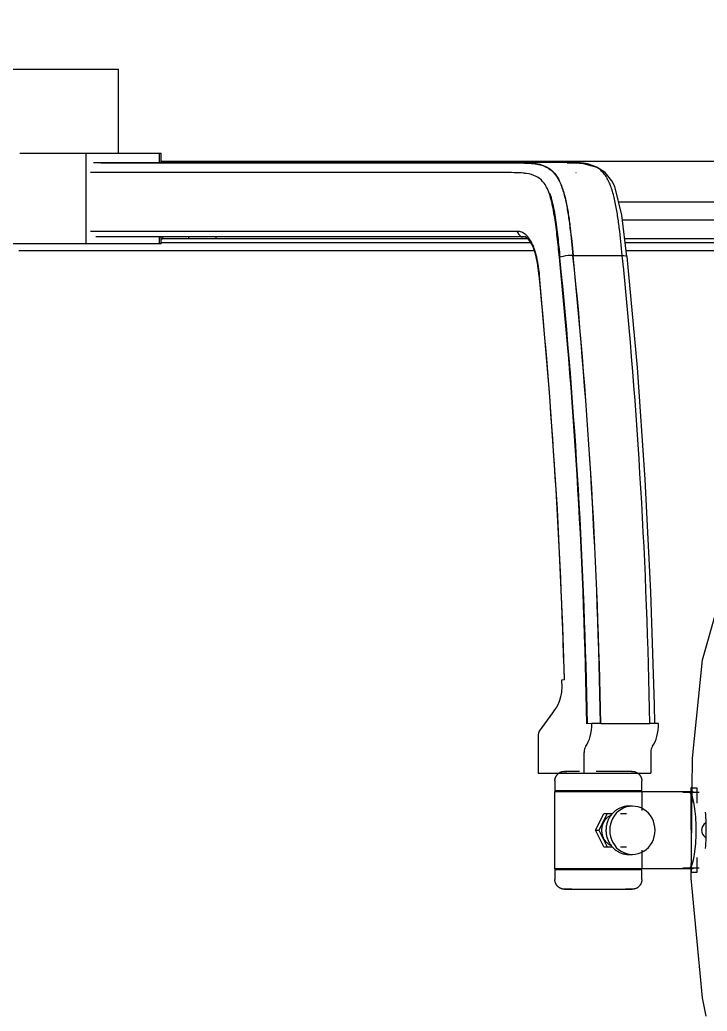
# Model space of a CAD drawing. Header units: metres. Extents: x -22 to 564, y 0 to 143.
# Drawn here: x 24.025 to 24.38, y 36.261 to 36.774 of the extents above; entities that cross this region are included whole.
import ezdxf
from ezdxf.xclip import XClip

# ---------------------------------------------------------------- set-up
doc = ezdxf.new("R2010")
doc.units = ezdxf.units.M
doc.header["$XCLIPFRAME"] = 2
doc.layers.add('XREF  PB CONJ$0$PARQUE', color=251, linetype='Continuous')
doc.layers.add('XREF PB NEURO-ONCOLOGIA$0$EQUIPO', color=8, linetype='Continuous')

# ---------------------------------------------------------------- blocks, each defined once
blk = doc.blocks.new('*U218')
for p, q in [((-2522.77, 393.81), (-2445.23, 393.81)), ((-2445.23, 393.81), (-2439.2, 393.81)), ((-2439.2, 350.43), (-2439.2, 393.81)), ((-2490.27, 350.43), (-2463.3, 350.43)), ((-2463.3, 350.43), (-2456.08, 350.43)), ((-2456.08, 350.43), (-2418.26, 350.43)), ((-2456.08, 350.43), (-2456.08, 303.5)), ((-2418.26, 350.43), (-2417.15, 350.43)), ((-2418.26, 350.43), (-2418.26, 345.53)), ((-2417.15, 345.53), (-2417.15, 350.43)), ((-2232.64, 345.33), (-2452.12, 345.33)), ((-2448.36, 345.53), (-2232.99, 345.53)), ((-2448.36, 345.33), (-2232.64, 345.33)), ((-1592.9, 346.05), (-2417.17, 346.05)), ((-2229.15, 345.24), (-2233.26, 345.24)), ((-2232.64, 345.33), (-2232.37, 345.33)), ((-2206.79, 345.53), (-2232.2, 345.53)), ((-2224.31, 345.24), (-2226.68, 345.24)), ((-2205.79, 345.23), (-2206.96, 345.24)), ((-2202.66, 345.19), (-2205.79, 345.23)), ((-2198.52, 344.91), (-2202.66, 345.19)), ((-2191.47, 343.07), (-2198.52, 344.91)), ((-2237.23, 340.33), (-2453.78, 340.33)), ((-2236.7, 340.33), (-2236.95, 340.33)), ((-2202.43, 340.24), (-2202.6, 340.24)), ((-2187.45, 340.48), (-2191.47, 343.07)), ((-2183.93, 336.18), (-2187.45, 340.48)), ((-2182.38, 333.12), (-2183.93, 336.18)), ((-2178.67, 318.38), (-2182.38, 333.12)), ((-1841.3, 325), (-2180.09, 325)), ((-2176.13, 296.98), (-2178.67, 318.38)), ((-2178.57, 316), (-1920.16, 316)), ((-2453.78, 310.04), (-2233.02, 310.04)), ((-2463.3, 303.5), (-2505.92, 303.5)), ((-2456.08, 303.5), (-2463.3, 303.5)), ((-2418.26, 303.5), (-2456.08, 303.5)), ((-2230.69, 307.2), (-2450.93, 307.2)), ((-2418.26, 307.27), (-2418.26, 303.5)), ((-2417.15, 303.5), (-2418.26, 303.5)), ((-2417.15, 303.5), (-2417.15, 307.27)), ((-2417.15, 306.05), (-2416.4, 306.05)), ((-2225.56, 304), (-2417.15, 304)), ((-2416.4, 307.28), (-2416.4, 306)), ((-2402.97, 306), (-2416.4, 306)), ((-2402.97, 307.3), (-2402.97, 306)), ((-2388.88, 306), (-2402.97, 306)), ((-2388.88, 307.2), (-2388.88, 306)), ((-2227.16, 306), (-2388.88, 306)), ((-2230.69, 307.2), (-2229.88, 307.2)), ((-2229.88, 307.2), (-2230.69, 307.2)), ((-2230.64, 307.2), (-2230.69, 307.2)), ((-2230.59, 307.2), (-2230.64, 307.2)), ((-2228.97, 307.2), (-2228.19, 307.2)), ((-2228.19, 307.2), (-2228.97, 307.2)), ((-2227.76, 306.46), (-2228.07, 306.64)), ((-2227.02, 305.83), (-2227.76, 306.46)), ((-2225.94, 304.41), (-2227.02, 305.83)), ((-2224.71, 301.97), (-2225.94, 304.41)), ((-1920.16, 306), (-2177.19, 306)), ((-1599.2, 304), (-2176.9, 304)), ((-2490.86, 300), (-2245.47, 300)), ((-2245.47, 300), (-2224.16, 300)), ((-2223.5, 298.39), (-2224.71, 301.97)), ((-2222.41, 293.47), (-2223.5, 298.39)), ((-2176.48, 300), (-2141.44, 300)), ((-2141.44, 300), (-2090.86, 300)), ((-2221.56, 286.95), (-2222.41, 293.47)), ((-2210.82, 296.51), (-2211.07, 296.51)), ((-2210.05, 296.76), (-2210.82, 296.51)), ((-2209.03, 297), (-2210.05, 296.76)), ((-2207.83, 297.21), (-2209.03, 297)), ((-2206.55, 297.37), (-2207.83, 297.21)), ((-2205.26, 297.47), (-2206.55, 297.37)), ((-2204.05, 297.5), (-2205.26, 297.47)), ((-2203.96, 297.54), (-2178.54, 297.54)), ((-2178.54, 297.48), (-2177.64, 297.45)), ((-2177.64, 297.45), (-2176.83, 297.35)), ((-2176.83, 297.35), (-2176.32, 297.19)), ((-2176.32, 297.19), (-2176.13, 296.98)), ((-2176.13, 296.98), (-2176.13, 296.98)), ((-2176.13, 296.98), (-2170.9, 239.45)), ((-2221.56, 286.95), (-2221.51, 287.09)), ((-2221.55, 286.92), (-2221.56, 286.95)), ((-2221.56, 286.95), (-2216.32, 226.78)), ((-2170.9, 239.45), (-2166.81, 181.55)), ((-2216.32, 226.78), (-2212.27, 166.24)), ((-2166.81, 181.55), (-2163.86, 123.36)), ((-2212.27, 166.24), (-2209.43, 105.41)), ((-2163.86, 123.36), (-2162.08, 64.99)), ((-2136.99, 88.27), (-2130.26, 111.76)), ((-2209.43, 105.41), (-2208.54, 77.82)), ((-2142.25, 37.3), (-2136.99, 88.27)), ((-2208.49, 77.85), (-2209.89, 77.7)), ((-2162.08, 64.99), (-2161.89, 55.17)), ((-2214.68, 60.78), (-2221.47, 51.27)), ((-2194.28, 55.27), (-2196.85, 55.09)), ((-2189.69, 55.27), (-2194.28, 55.27)), ((-2189.69, 55.27), (-2164.27, 55.27)), ((-2159.76, 55.27), (-2164.27, 55.27)), ((-2222.08, 48.85), (-2222.08, 29.5)), ((-2198.33, 29.5), (-2198.33, 40.19)), ((-2163.8, 40.19), (-2163.8, 29.5)), ((-2142.82, -24.86), (-2142.25, 37.3)), ((-2222.08, 29.5), (-2198.33, 29.5)), ((-2213.4, 25.7), (-2213.38, 25.9)), ((-2213.4, 25.5), (-2213.4, 25.7)), ((-2213.38, 25.9), (-2213.36, 26.1)), ((-2213.36, 26.1), (-2213.34, 26.3)), ((-2213.34, 26.3), (-2213.3, 26.49)), ((-2213.3, 26.49), (-2213.26, 26.69)), ((-2213.26, 26.69), (-2213.21, 26.88)), ((-2213.21, 26.88), (-2213.15, 27.07)), ((-2213.15, 27.07), (-2213.08, 27.26)), ((-2213.08, 27.26), (-2213.01, 27.45)), ((-2213.01, 27.45), (-2212.92, 27.63)), ((-2212.92, 27.63), (-2212.83, 27.81)), ((-2212.83, 27.81), (-2212.74, 27.98)), ((-2212.74, 27.98), (-2212.64, 28.16)), ((-2212.64, 28.16), (-2212.53, 28.32)), ((-2212.53, 28.32), (-2212.41, 28.49)), ((-2212.41, 28.49), (-2212.29, 28.64)), ((-2212.29, 28.64), (-2212.16, 28.8)), ((-2212.16, 28.8), (-2212.02, 28.94)), ((-2212.02, 28.94), (-2211.88, 29.09)), ((-2211.88, 29.09), (-2211.74, 29.22)), ((-2211.74, 29.22), (-2211.59, 29.35)), ((-2211.59, 29.35), (-2211.43, 29.48)), ((-2211.43, 29.48), (-2211.27, 29.6)), ((-2211.27, 29.6), (-2211.1, 29.71)), ((-2211.1, 29.71), (-2210.93, 29.81)), ((-2210.93, 29.81), (-2210.76, 29.91)), ((-2210.76, 29.91), (-2210.58, 30)), ((-2210.58, 30), (-2210.4, 30.08)), ((-2210.4, 30.08), (-2210.21, 30.16)), ((-2210.21, 30.16), (-2210.02, 30.23)), ((-2210.02, 30.23), (-2209.83, 30.29)), ((-2209.83, 30.29), (-2209.64, 30.34)), ((-2209.64, 30.34), (-2209.45, 30.39)), ((-2209.45, 30.39), (-2209.25, 30.43)), ((-2209.25, 30.43), (-2209.05, 30.46)), ((-2209.05, 30.46), (-2208.85, 30.48)), ((-2208.85, 30.48), (-2208.65, 30.49)), ((-2208.65, 30.49), (-2208.45, 30.5)), ((-2208.37, 30.5), (-2208.4, 30.5)), ((-2208.39, 30.5), (-2208.34, 30.5)), ((-2208.31, 30.5), (-2208.37, 30.5)), ((-2208.34, 30.5), (-2208.27, 30.5)), ((-2208.22, 30.5), (-2208.31, 30.5)), ((-2208.27, 30.5), (-2208.18, 30.5)), ((-2208.11, 30.5), (-2208.22, 30.5)), ((-2208.18, 30.5), (-2208.05, 30.5)), ((-2207.97, 30.5), (-2208.11, 30.5)), ((-2208.05, 30.5), (-2207.9, 30.5)), ((-2207.8, 30.5), (-2207.97, 30.5)), ((-2207.9, 30.5), (-2207.72, 30.5)), ((-2207.61, 30.5), (-2207.8, 30.5)), ((-2207.72, 30.5), (-2207.51, 30.5)), ((-2207.39, 30.5), (-2207.61, 30.5)), ((-2207.51, 30.5), (-2207.28, 30.5)), ((-2207.14, 30.5), (-2207.39, 30.5)), ((-2206.87, 30.5), (-2207.14, 30.5)), ((-2206.57, 30.5), (-2206.87, 30.5)), ((-2206.24, 30.5), (-2206.57, 30.5)), ((-2205.9, 30.5), (-2206.24, 30.5)), ((-2205.52, 30.5), (-2205.9, 30.5)), ((-2205.13, 30.5), (-2205.52, 30.5)), ((-2204.71, 30.5), (-2205.13, 30.5)), ((-2204.27, 30.5), (-2204.71, 30.5)), ((-2203.8, 30.5), (-2204.27, 30.5)), ((-2203.32, 30.5), (-2203.8, 30.5)), ((-2202.82, 30.5), (-2203.32, 30.5)), ((-2202.3, 30.5), (-2202.82, 30.5)), ((-2201.76, 30.5), (-2202.3, 30.5)), ((-2201.2, 30.5), (-2201.76, 30.5)), ((-2200.62, 30.5), (-2201.2, 30.5)), ((-2198.33, 29.5), (-2163.8, 29.5)), ((-2191.41, 30.5), (-2192.11, 30.5)), ((-2190.71, 30.5), (-2191.41, 30.5)), ((-2190.01, 30.5), (-2190.71, 30.5)), ((-2189.31, 30.5), (-2190.01, 30.5)), ((-2188.62, 30.5), (-2189.31, 30.5)), ((-2187.93, 30.5), (-2188.62, 30.5)), ((-2187.24, 30.5), (-2187.93, 30.5)), ((-2186.56, 30.5), (-2187.24, 30.5)), ((-2185.88, 30.5), (-2186.56, 30.5)), ((-2185.22, 30.5), (-2185.88, 30.5)), ((-2184.56, 30.5), (-2185.22, 30.5)), ((-2183.91, 30.5), (-2184.56, 30.5)), ((-2183.28, 30.5), (-2183.91, 30.5)), ((-2182.65, 30.5), (-2183.28, 30.5)), ((-2182.04, 30.5), (-2182.65, 30.5)), ((-2181.44, 30.5), (-2182.04, 30.5)), ((-2180.86, 30.5), (-2181.44, 30.5)), ((-2180.3, 30.5), (-2180.86, 30.5)), ((-2179.75, 30.5), (-2180.3, 30.5)), ((-2179.22, 30.5), (-2179.75, 30.5)), ((-2178.71, 30.5), (-2179.22, 30.5)), ((-2178.22, 30.5), (-2178.71, 30.5)), ((-2177.74, 30.5), (-2178.22, 30.5)), ((-2177.29, 30.5), (-2177.74, 30.5)), ((-2176.86, 30.5), (-2177.29, 30.5)), ((-2176.46, 30.5), (-2176.86, 30.5)), ((-2176.07, 30.5), (-2176.46, 30.5)), ((-2175.71, 30.5), (-2176.07, 30.5)), ((-2175.38, 30.5), (-2175.71, 30.5)), ((-2175.07, 30.5), (-2175.38, 30.5)), ((-2174.78, 30.5), (-2175.07, 30.5)), ((-2174.52, 30.5), (-2174.78, 30.5)), ((-2174.29, 30.5), (-2174.52, 30.5)), ((-2174.08, 30.5), (-2174.29, 30.5)), ((-2173.9, 30.5), (-2174.08, 30.5)), ((-2174, 30.5), (-2173.83, 30.5)), ((-2173.75, 30.5), (-2173.9, 30.5)), ((-2173.83, 30.5), (-2173.69, 30.5)), ((-2173.62, 30.5), (-2173.75, 30.5)), ((-2173.69, 30.5), (-2173.58, 30.5)), ((-2173.53, 30.5), (-2173.62, 30.5)), ((-2173.58, 30.5), (-2173.49, 30.5)), ((-2173.46, 30.5), (-2173.53, 30.5)), ((-2173.49, 30.5), (-2173.43, 30.5)), ((-2173.41, 30.5), (-2173.46, 30.5)), ((-2173.43, 30.5), (-2173.4, 30.5)), ((-2173.2, 30.5), (-2173, 30.48)), ((-2173, 30.48), (-2172.8, 30.46)), ((-2172.8, 30.46), (-2172.6, 30.44)), ((-2172.6, 30.44), (-2172.41, 30.4)), ((-2172.41, 30.4), (-2172.21, 30.36)), ((-2172.21, 30.36), (-2172.02, 30.31)), ((-2172.02, 30.31), (-2171.83, 30.25)), ((-2171.83, 30.25), (-2171.64, 30.18)), ((-2171.64, 30.18), (-2171.45, 30.11)), ((-2171.45, 30.11), (-2171.27, 30.02)), ((-2171.27, 30.02), (-2171.09, 29.93)), ((-2171.09, 29.93), (-2170.92, 29.84)), ((-2170.92, 29.84), (-2170.74, 29.74)), ((-2170.74, 29.74), (-2170.58, 29.63)), ((-2170.58, 29.63), (-2170.41, 29.51)), ((-2170.41, 29.51), (-2170.26, 29.39)), ((-2170.26, 29.39), (-2170.1, 29.26)), ((-2170.1, 29.26), (-2169.96, 29.12)), ((-2169.96, 29.12), (-2169.81, 28.98)), ((-2169.81, 28.98), (-2169.68, 28.84)), ((-2169.68, 28.84), (-2169.55, 28.69)), ((-2169.55, 28.69), (-2169.42, 28.53)), ((-2169.42, 28.53), (-2169.3, 28.37)), ((-2169.3, 28.37), (-2169.19, 28.2)), ((-2169.19, 28.2), (-2169.09, 28.03)), ((-2169.09, 28.03), (-2168.99, 27.86)), ((-2168.99, 27.86), (-2168.9, 27.68)), ((-2168.9, 27.68), (-2168.82, 27.5)), ((-2168.82, 27.5), (-2168.74, 27.31)), ((-2168.74, 27.31), (-2168.67, 27.12)), ((-2168.67, 27.12), (-2168.61, 26.93)), ((-2168.61, 26.93), (-2168.56, 26.74)), ((-2168.56, 26.74), (-2168.51, 26.55)), ((-2168.51, 26.55), (-2168.47, 26.35)), ((-2168.47, 26.35), (-2168.44, 26.15)), ((-2168.44, 26.15), (-2168.42, 25.95)), ((-2168.42, 25.95), (-2168.41, 25.75)), ((-2168.41, 25.75), (-2168.4, 25.55)), ((-2213.4, 25.5), (-2213.4, 20.5)), ((-2168.4, 25.55), (-2168.4, 25.5)), ((-2168.4, 20.5), (-2168.4, 25.5)), ((-2142.99, 21.92), (-2142.93, -21.92)), ((-2213.61, 20), (-2213.61, -20)), ((-2213.55, 20), (-2186.96, 20)), ((-2213.4, 20.5), (-2168.4, 20.5)), ((-2186.96, 20), (-2150.52, 20)), ((-2168.19, 10.24), (-2168.19, 20)), ((-2150.52, 20), (-2147.04, 20)), ((-2147.04, 20), (-2141.97, 20)), ((-2147.04, 19.5), (-2147.04, 20)), ((-2143.74, 19.5), (-2147.04, 19.5)), ((-2138.67, 19.5), (-2143.74, 19.5)), ((-2142.92, 18.93), (-2143.74, 19.5)), ((-2142.15, 17.27), (-2142.92, 18.93)), ((-2141.46, 14.6), (-2142.15, 17.27)), ((-2141.97, 20), (-2141.97, 19.5)), ((-2181.84, 10.28), (-2182.22, 9.98)), ((-2181.44, 10.55), (-2181.84, 10.28)), ((-2181.04, 10.81), (-2181.44, 10.55)), ((-2180.62, 11.05), (-2181.04, 10.81)), ((-2180.19, 11.28), (-2180.62, 11.05)), ((-2179.76, 11.48), (-2180.19, 11.28)), ((-2179.32, 11.67), (-2179.76, 11.48)), ((-2178.87, 11.84), (-2179.32, 11.67)), ((-2178.42, 11.99), (-2178.87, 11.84)), ((-2177.96, 12.12), (-2178.42, 11.99)), ((-2177.49, 12.23), (-2177.96, 12.12)), ((-2177.02, 12.32), (-2177.49, 12.23)), ((-2176.55, 12.39), (-2177.02, 12.32)), ((-2176.08, 12.44), (-2176.55, 12.39)), ((-2175.6, 12.47), (-2176.08, 12.44)), ((-2175.13, 12.48), (-2175.6, 12.47)), ((-2173.29, 12.48), (-2175.13, 12.48)), ((-2140.91, 11.08), (-2141.46, 14.6)), ((-2140.53, 6.91), (-2140.91, 11.08)), ((-2192.43, 0), (-2188.09, 8.5)), ((-2186.38, 8.5), (-2190.71, 0)), ((-2186.38, 8.5), (-2188.09, 8.5)), ((-2187.41, 5.37), (-2187.6, 5.1)), ((-2187.2, 5.63), (-2187.41, 5.37)), ((-2186.98, 5.88), (-2187.2, 5.63)), ((-2186.75, 6.12), (-2186.98, 5.88)), ((-2186.52, 6.35), (-2186.75, 6.12)), ((-2186.27, 6.56), (-2186.52, 6.35)), ((-2183.69, 8.5), (-2186.38, 8.5)), ((-2186.02, 6.77), (-2186.27, 6.56)), ((-2185.76, 6.97), (-2186.02, 6.77)), ((-2185.79, 5.4), (-2185.98, 4.95)), ((-2185.58, 5.84), (-2185.79, 5.4)), ((-2185.49, 7.16), (-2185.76, 6.97)), ((-2185.35, 6.28), (-2185.58, 5.84)), ((-2185.21, 7.34), (-2185.49, 7.16)), ((-2185.1, 6.7), (-2185.35, 6.28)), ((-2184.93, 7.5), (-2185.21, 7.34)), ((-2184.84, 7.12), (-2185.1, 6.7)), ((-2184.64, 7.65), (-2184.93, 7.5)), ((-2184.56, 7.52), (-2184.84, 7.12)), ((-2184.35, 7.79), (-2184.64, 7.65)), ((-2184.27, 7.91), (-2184.56, 7.52)), ((-2183.96, 8.29), (-2184.27, 7.91)), ((-2183.64, 8.66), (-2183.96, 8.29)), ((-2183.31, 9.01), (-2183.64, 8.66)), ((-2182.96, 9.35), (-2183.31, 9.01)), ((-2182.6, 9.67), (-2182.96, 9.35)), ((-2182.22, 9.98), (-2182.6, 9.67)), ((-2176.29, 8.47), (-2179.49, 8.47)), ((-2140.33, 2.35), (-2140.53, 6.91)), ((-2135.65, 9.39), (-2135.54, 8.12)), ((-2135.54, 8.12), (-2135.3, 3.9)), ((-2188.09, -8.5), (-2192.43, 0)), ((-2192.43, 0), (-2190.71, 0)), ((-2190.71, 0), (-2186.38, -8.5)), ((-2189.22, 0.41), (-2189.23, 0.07)), ((-2189.23, 0.07), (-2189.23, -0.02)), ((-2189.2, 0.75), (-2189.22, 0.41)), ((-2189.16, 1.08), (-2189.2, 0.75)), ((-2189.12, 1.42), (-2189.16, 1.08)), ((-2189.05, 1.75), (-2189.12, 1.42)), ((-2188.98, 2.08), (-2189.05, 1.75)), ((-2188.9, 2.4), (-2188.98, 2.08)), ((-2188.8, 2.72), (-2188.9, 2.4)), ((-2188.69, 3.04), (-2188.8, 2.72)), ((-2188.57, 3.35), (-2188.69, 3.04)), ((-2188.44, 3.66), (-2188.57, 3.35)), ((-2188.29, 3.96), (-2188.44, 3.66)), ((-2188.14, 4.26), (-2188.29, 3.96)), ((-2187.97, 4.55), (-2188.14, 4.26)), ((-2187.79, 4.83), (-2187.97, 4.55)), ((-2187.6, 5.1), (-2187.79, 4.83)), ((-2186.95, 0.12), (-2186.96, -0.02)), ((-2186.94, 0.61), (-2186.95, 0.12)), ((-2186.91, 1.11), (-2186.94, 0.61)), ((-2186.86, 1.6), (-2186.91, 1.11)), ((-2186.79, 2.09), (-2186.86, 1.6)), ((-2186.7, 2.58), (-2186.79, 2.09)), ((-2186.59, 3.06), (-2186.7, 2.58)), ((-2186.47, 3.54), (-2186.59, 3.06)), ((-2186.32, 4.02), (-2186.47, 3.54)), ((-2186.16, 4.49), (-2186.32, 4.02)), ((-2185.98, 4.95), (-2186.16, 4.49)), ((-2140.33, -2.35), (-2140.33, 2.35)), ((-2137.39, 0.98), (-2137.53, 0)), ((-2137.53, 0), (-2137.39, -0.98)), ((-2136.97, 1.96), (-2137.39, 0.98)), ((-2136.27, 2.93), (-2136.97, 1.96)), ((-2135.3, 3.9), (-2136.27, 2.93)), ((-2135.3, 3.9), (-2135.3, -3.9)), ((-2189.23, -0.02), (-2189.22, -0.35)), ((-2189.22, -0.35), (-2189.21, -0.69)), ((-2189.21, -0.69), (-2189.17, -1.03)), ((-2189.17, -1.03), (-2189.13, -1.36)), ((-2189.13, -1.36), (-2189.07, -1.69)), ((-2189.07, -1.69), (-2189, -2.02)), ((-2189, -2.02), (-2188.92, -2.35)), ((-2188.92, -2.35), (-2188.83, -2.67)), ((-2188.83, -2.67), (-2188.72, -2.99)), ((-2188.72, -2.99), (-2188.6, -3.31)), ((-2188.6, -3.31), (-2188.47, -3.61)), ((-2188.47, -3.61), (-2188.33, -3.92)), ((-2188.33, -3.92), (-2188.18, -4.21)), ((-2188.18, -4.21), (-2188.02, -4.51)), ((-2188.02, -4.51), (-2187.84, -4.79)), ((-2187.84, -4.79), (-2187.66, -5.07)), ((-2187.66, -5.07), (-2187.46, -5.33)), ((-2186.96, -0.02), (-2186.95, -0.51)), ((-2186.95, -0.51), (-2186.92, -1.01)), ((-2186.92, -1.01), (-2186.87, -1.5)), ((-2186.87, -1.5), (-2186.81, -2)), ((-2186.81, -2), (-2186.72, -2.48)), ((-2186.72, -2.48), (-2186.62, -2.97)), ((-2186.62, -2.97), (-2186.5, -3.45)), ((-2186.5, -3.45), (-2186.36, -3.93)), ((-2186.36, -3.93), (-2186.21, -4.39)), ((-2186.21, -4.39), (-2186.03, -4.86)), ((-2186.03, -4.86), (-2185.84, -5.31)), ((-2140.53, -6.91), (-2140.33, -2.35)), ((-2137.39, -0.98), (-2136.97, -1.96)), ((-2136.97, -1.96), (-2136.27, -2.93)), ((-2136.27, -2.93), (-2135.3, -3.9)), ((-2135.3, -3.9), (-2135.54, -8.12)), ((-2188.09, -8.5), (-2186.38, -8.5)), ((-2187.46, -5.33), (-2187.26, -5.59)), ((-2187.26, -5.59), (-2187.04, -5.84)), ((-2187.04, -5.84), (-2186.81, -6.09)), ((-2186.81, -6.09), (-2186.58, -6.32)), ((-2186.58, -6.32), (-2186.34, -6.54)), ((-2186.38, -8.5), (-2183.72, -8.5)), ((-2186.34, -6.54), (-2186.09, -6.75)), ((-2186.09, -6.75), (-2185.83, -6.96)), ((-2185.84, -5.31), (-2185.63, -5.76)), ((-2185.83, -6.96), (-2185.56, -7.15)), ((-2185.63, -5.76), (-2185.41, -6.2)), ((-2185.56, -7.15), (-2185.29, -7.32)), ((-2185.41, -6.2), (-2185.17, -6.62)), ((-2185.29, -7.32), (-2185.01, -7.49)), ((-2185.17, -6.62), (-2184.91, -7.04)), ((-2185.01, -7.49), (-2184.72, -7.65)), ((-2184.91, -7.04), (-2184.64, -7.45)), ((-2184.72, -7.65), (-2184.43, -7.79)), ((-2184.64, -7.45), (-2184.35, -7.84)), ((-2184.35, -7.84), (-2184.05, -8.23)), ((-2184.05, -8.23), (-2183.73, -8.6)), ((-2183.73, -8.6), (-2183.4, -8.95)), ((-2183.4, -8.95), (-2183.05, -9.3)), ((-2183.05, -9.3), (-2182.7, -9.62)), ((-2182.7, -9.62), (-2182.33, -9.94)), ((-2182.33, -9.94), (-2181.94, -10.23)), ((-2181.94, -10.23), (-2181.55, -10.51)), ((-2179.49, -8.5), (-2176.29, -8.5)), ((-2140.91, -11.08), (-2140.53, -6.91)), ((-2135.54, -8.12), (-2135.65, -9.39)), ((-2181.55, -10.51), (-2181.15, -10.78)), ((-2181.15, -10.78), (-2180.73, -11.02)), ((-2180.73, -11.02), (-2180.31, -11.25)), ((-2180.31, -11.25), (-2179.88, -11.46)), ((-2179.88, -11.46), (-2179.44, -11.66)), ((-2179.44, -11.66), (-2178.99, -11.83)), ((-2178.99, -11.83), (-2178.54, -11.99)), ((-2178.54, -11.99), (-2178.08, -12.12)), ((-2178.08, -12.12), (-2177.62, -12.24)), ((-2177.62, -12.24), (-2177.15, -12.33)), ((-2177.15, -12.33), (-2176.68, -12.41)), ((-2176.68, -12.41), (-2176.21, -12.47)), ((-2176.21, -12.47), (-2175.73, -12.5)), ((-2175.73, -12.5), (-2175.25, -12.52)), ((-2175.25, -12.52), (-2175.13, -12.52)), ((-2175.13, -12.52), (-2173.29, -12.52)), ((-2168.19, -20), (-2168.19, -10.27)), ((-2142.15, -17.27), (-2141.46, -14.6)), ((-2141.46, -14.6), (-2140.91, -11.08)), ((-2186.96, -20), (-2213.55, -20)), ((-2213.4, -20.5), (-2213.4, -25.5)), ((-2168.4, -20.5), (-2213.4, -20.5)), ((-2150.52, -20), (-2186.96, -20)), ((-2168.4, -25.5), (-2168.4, -20.5)), ((-2147.04, -20), (-2150.52, -20)), ((-2147.04, -20), (-2147.04, -19.5)), ((-2147.04, -19.5), (-2143.74, -19.5)), ((-2141.97, -20), (-2147.04, -20)), ((-2143.74, -19.5), (-2142.92, -18.93)), ((-2143.74, -19.5), (-2138.67, -19.5)), ((-2142.92, -18.93), (-2142.15, -17.27)), ((-2141.97, -19.5), (-2141.97, -20)), ((-2213.4, -25.55), (-2213.4, -25.5)), ((-2213.39, -25.75), (-2213.4, -25.55)), ((-2168.4, -25.5), (-2168.4, -25.7)), ((-2136.99, -86.75), (-2142.82, -24.86)), ((-2213.38, -25.95), (-2213.39, -25.75)), ((-2213.36, -26.15), (-2213.38, -25.95)), ((-2213.33, -26.35), (-2213.36, -26.15)), ((-2213.29, -26.55), (-2213.33, -26.35)), ((-2213.24, -26.74), (-2213.29, -26.55)), ((-2213.19, -26.93), (-2213.24, -26.74)), ((-2213.13, -27.12), (-2213.19, -26.93)), ((-2213.06, -27.31), (-2213.13, -27.12)), ((-2212.98, -27.5), (-2213.06, -27.31)), ((-2212.9, -27.68), (-2212.98, -27.5)), ((-2212.81, -27.86), (-2212.9, -27.68)), ((-2212.71, -28.03), (-2212.81, -27.86)), ((-2212.61, -28.2), (-2212.71, -28.03)), ((-2212.5, -28.37), (-2212.61, -28.2)), ((-2212.38, -28.53), (-2212.5, -28.37)), ((-2212.25, -28.69), (-2212.38, -28.53)), ((-2212.12, -28.84), (-2212.25, -28.69)), ((-2211.99, -28.98), (-2212.12, -28.84)), ((-2211.84, -29.12), (-2211.99, -28.98)), ((-2211.7, -29.26), (-2211.84, -29.12)), ((-2211.54, -29.39), (-2211.7, -29.26)), ((-2211.39, -29.51), (-2211.54, -29.39)), ((-2211.22, -29.63), (-2211.39, -29.51)), ((-2211.06, -29.74), (-2211.22, -29.63)), ((-2210.88, -29.84), (-2211.06, -29.74)), ((-2210.71, -29.93), (-2210.88, -29.84)), ((-2210.53, -30.02), (-2210.71, -29.93)), ((-2210.35, -30.11), (-2210.53, -30.02)), ((-2210.16, -30.18), (-2210.35, -30.11)), ((-2209.97, -30.25), (-2210.16, -30.18)), ((-2209.78, -30.31), (-2209.97, -30.25)), ((-2209.59, -30.36), (-2209.78, -30.31)), ((-2209.39, -30.4), (-2209.59, -30.36)), ((-2209.2, -30.44), (-2209.39, -30.4)), ((-2209, -30.46), (-2209.2, -30.44)), ((-2208.8, -30.48), (-2209, -30.46)), ((-2208.6, -30.5), (-2208.8, -30.48)), ((-2208.4, -30.5), (-2208.6, -30.5)), ((-2208.37, -30.5), (-2208.4, -30.5)), ((-2208.4, -30.5), (-2208.4, -30.5)), ((-2208.4, -30.5), (-2208.39, -30.5)), ((-2208.39, -30.5), (-2208.34, -30.5)), ((-2208.31, -30.5), (-2208.37, -30.5)), ((-2208.34, -30.5), (-2208.27, -30.5)), ((-2208.22, -30.5), (-2208.31, -30.5)), ((-2208.27, -30.5), (-2208.18, -30.5)), ((-2208.11, -30.5), (-2208.22, -30.5)), ((-2208.18, -30.5), (-2208.05, -30.5)), ((-2207.97, -30.5), (-2208.11, -30.5)), ((-2208.05, -30.5), (-2207.9, -30.5)), ((-2207.8, -30.5), (-2207.97, -30.5)), ((-2207.9, -30.5), (-2207.72, -30.5)), ((-2207.61, -30.5), (-2207.8, -30.5)), ((-2207.72, -30.5), (-2207.51, -30.5)), ((-2207.39, -30.5), (-2207.61, -30.5)), ((-2207.51, -30.5), (-2207.28, -30.5)), ((-2207.14, -30.5), (-2207.39, -30.5)), ((-2207.28, -30.5), (-2207.02, -30.5)), ((-2206.87, -30.5), (-2207.14, -30.5)), ((-2207.02, -30.5), (-2206.73, -30.5)), ((-2206.57, -30.5), (-2206.87, -30.5)), ((-2206.73, -30.5), (-2206.42, -30.5)), ((-2206.24, -30.5), (-2206.57, -30.5)), ((-2206.42, -30.5), (-2206.09, -30.5)), ((-2205.9, -30.5), (-2206.24, -30.5)), ((-2206.09, -30.5), (-2205.73, -30.5)), ((-2205.52, -30.5), (-2205.9, -30.5)), ((-2205.73, -30.5), (-2205.34, -30.5)), ((-2205.13, -30.5), (-2205.52, -30.5)), ((-2205.34, -30.5), (-2204.94, -30.5)), ((-2204.71, -30.5), (-2205.13, -30.5)), ((-2204.94, -30.5), (-2204.51, -30.5)), ((-2204.51, -30.5), (-2204.06, -30.5)), ((-2204.06, -30.5), (-2203.58, -30.5)), ((-2203.58, -30.5), (-2203.09, -30.5)), ((-2203.09, -30.5), (-2202.58, -30.5)), ((-2202.58, -30.5), (-2202.05, -30.5)), ((-2202.05, -30.5), (-2201.5, -30.5)), ((-2201.5, -30.5), (-2200.94, -30.5)), ((-2200.94, -30.5), (-2200.36, -30.5)), ((-2200.36, -30.5), (-2199.76, -30.5)), ((-2199.76, -30.5), (-2199.15, -30.5)), ((-2199.15, -30.5), (-2198.52, -30.5)), ((-2198.52, -30.5), (-2197.89, -30.5)), ((-2197.89, -30.5), (-2197.24, -30.5)), ((-2197.24, -30.5), (-2196.58, -30.5)), ((-2196.58, -30.5), (-2195.92, -30.5)), ((-2195.92, -30.5), (-2195.24, -30.5)), ((-2195.24, -30.5), (-2194.56, -30.5)), ((-2194.56, -30.5), (-2193.87, -30.5)), ((-2193.87, -30.5), (-2193.18, -30.5)), ((-2193.18, -30.5), (-2192.49, -30.5)), ((-2192.49, -30.5), (-2191.79, -30.5)), ((-2191.79, -30.5), (-2191.09, -30.5)), ((-2191.09, -30.5), (-2190.39, -30.5)), ((-2190.39, -30.5), (-2189.69, -30.5)), ((-2189.69, -30.5), (-2188.99, -30.5)), ((-2188.99, -30.5), (-2188.3, -30.5)), ((-2188.3, -30.5), (-2187.61, -30.5)), ((-2187.61, -30.5), (-2186.92, -30.5)), ((-2186.92, -30.5), (-2186.25, -30.5)), ((-2186.25, -30.5), (-2185.57, -30.5)), ((-2185.57, -30.5), (-2184.91, -30.5)), ((-2184.91, -30.5), (-2184.26, -30.5)), ((-2184.26, -30.5), (-2183.62, -30.5)), ((-2183.62, -30.5), (-2182.99, -30.5)), ((-2182.99, -30.5), (-2182.37, -30.5)), ((-2182.37, -30.5), (-2181.76, -30.5)), ((-2181.76, -30.5), (-2181.18, -30.5)), ((-2181.18, -30.5), (-2180.6, -30.5)), ((-2180.6, -30.5), (-2180.04, -30.5)), ((-2180.04, -30.5), (-2179.5, -30.5)), ((-2179.5, -30.5), (-2178.98, -30.5)), ((-2178.98, -30.5), (-2178.48, -30.5)), ((-2178.48, -30.5), (-2178, -30.5)), ((-2178, -30.5), (-2177.53, -30.5)), ((-2177.53, -30.5), (-2177.09, -30.5)), ((-2177.09, -30.5), (-2176.67, -30.5)), ((-2176.46, -30.5), (-2176.86, -30.5)), ((-2176.67, -30.5), (-2176.28, -30.5)), ((-2176.07, -30.5), (-2176.46, -30.5)), ((-2176.28, -30.5), (-2175.9, -30.5)), ((-2175.71, -30.5), (-2176.07, -30.5)), ((-2175.9, -30.5), (-2175.56, -30.5)), ((-2175.38, -30.5), (-2175.71, -30.5)), ((-2175.56, -30.5), (-2175.23, -30.5)), ((-2175.07, -30.5), (-2175.38, -30.5)), ((-2175.23, -30.5), (-2174.93, -30.5)), ((-2174.78, -30.5), (-2175.07, -30.5)), ((-2174.93, -30.5), (-2174.66, -30.5)), ((-2174.52, -30.5), (-2174.78, -30.5)), ((-2174.66, -30.5), (-2174.41, -30.5)), ((-2174.29, -30.5), (-2174.52, -30.5)), ((-2174.41, -30.5), (-2174.19, -30.5)), ((-2174.08, -30.5), (-2174.29, -30.5)), ((-2174.19, -30.5), (-2174, -30.5)), ((-2173.9, -30.5), (-2174.08, -30.5)), ((-2174, -30.5), (-2173.83, -30.5)), ((-2173.75, -30.5), (-2173.9, -30.5)), ((-2173.83, -30.5), (-2173.69, -30.5)), ((-2173.62, -30.5), (-2173.75, -30.5)), ((-2173.69, -30.5), (-2173.58, -30.5)), ((-2173.53, -30.5), (-2173.62, -30.5)), ((-2173.58, -30.5), (-2173.49, -30.5)), ((-2173.46, -30.5), (-2173.53, -30.5)), ((-2173.49, -30.5), (-2173.43, -30.5)), ((-2173.41, -30.5), (-2173.46, -30.5)), ((-2173.43, -30.5), (-2173.4, -30.5)), ((-2173.4, -30.5), (-2173.41, -30.5)), ((-2173.35, -30.5), (-2173.4, -30.5)), ((-2173.4, -30.5), (-2173.4, -30.5)), ((-2173.15, -30.49), (-2173.35, -30.5)), ((-2172.95, -30.48), (-2173.15, -30.49)), ((-2172.75, -30.46), (-2172.95, -30.48)), ((-2172.55, -30.43), (-2172.75, -30.46)), ((-2172.35, -30.39), (-2172.55, -30.43)), ((-2172.16, -30.34), (-2172.35, -30.39)), ((-2171.97, -30.29), (-2172.16, -30.34)), ((-2171.78, -30.23), (-2171.97, -30.29)), ((-2171.59, -30.16), (-2171.78, -30.23)), ((-2171.4, -30.08), (-2171.59, -30.16)), ((-2171.22, -30), (-2171.4, -30.08)), ((-2171.04, -29.91), (-2171.22, -30)), ((-2170.87, -29.81), (-2171.04, -29.91)), ((-2170.7, -29.71), (-2170.87, -29.81)), ((-2170.53, -29.6), (-2170.7, -29.71)), ((-2170.37, -29.48), (-2170.53, -29.6)), ((-2170.21, -29.35), (-2170.37, -29.48)), ((-2170.06, -29.22), (-2170.21, -29.35)), ((-2169.92, -29.09), (-2170.06, -29.22)), ((-2169.78, -28.94), (-2169.92, -29.09)), ((-2169.64, -28.8), (-2169.78, -28.94)), ((-2169.51, -28.64), (-2169.64, -28.8)), ((-2169.39, -28.49), (-2169.51, -28.64)), ((-2169.27, -28.32), (-2169.39, -28.49)), ((-2169.16, -28.16), (-2169.27, -28.32)), ((-2169.06, -27.98), (-2169.16, -28.16)), ((-2168.97, -27.81), (-2169.06, -27.98)), ((-2168.88, -27.63), (-2168.97, -27.81)), ((-2168.79, -27.45), (-2168.88, -27.63)), ((-2168.72, -27.26), (-2168.79, -27.45)), ((-2168.65, -27.07), (-2168.72, -27.26)), ((-2168.59, -26.88), (-2168.65, -27.07)), ((-2168.54, -26.69), (-2168.59, -26.88)), ((-2168.5, -26.49), (-2168.54, -26.69)), ((-2168.46, -26.3), (-2168.5, -26.49)), ((-2168.44, -26.1), (-2168.46, -26.3)), ((-2168.42, -25.9), (-2168.44, -26.1)), ((-2168.4, -25.7), (-2168.42, -25.9)), ((-2135.07, -96.28), (-2136.99, -86.75))]:
    blk.add_line(p, q)
for centre, major_axis, ratio, start_param, end_param in [((-2228.97, 311.83), (0, 5), 0.868874, 1.936633, 2.759247), ((-2919.11, 3.9), (0, 1459.91), 0.495033, 4.747462, 4.914187), ((-2918.86, 3.9), (0, 1459.91), 0.495033, 4.747474, 4.914179), ((-2914.52, 3.9), (0, 1464.91), 0.495033, 4.747462, 4.914179), ((-2914.52, 3.9), (0, 1465.1), 0.495033, 4.747462, 4.914179), ((-2889.1, 3.9), (0, 1465.1), 0.495033, 4.747462, 4.914179), ((-2963.8, -7.66), (0, 1528.19), 0.495033, 4.768378, 4.906485), ((-2201.18, 55.21), (0, 13.94), 0.495033, 3.715589, 4.716796), ((-2166.66, 55.21), (0, 13.94), 0.495033, 3.715589, 4.716796), ((-2220.66, 48.91), (0, 2.87), 0.495033, 0.605916, 1.593199), ((-2196.37, 40.19), (0, 3.95), 0.495033, 0.573997, 1.570796), ((-2161.85, 40.19), (0, 3.95), 0.495033, 0.573997, 1.570796), ((-2173.29, -0.02), (0, 12.5), 0.939693, 4.712389, 7.853982), ((-2173.29, -0.02), (0, 12.5), 0.939693, 1.570796, 4.712389)]:
    blk.add_ellipse(centre, major_axis=major_axis, ratio=ratio, start_param=start_param, end_param=end_param)
for points, knots in [([(-2232.99, 345.53), (-2230.57, 345.53), (-2226.96, 345.54), (-2222.14, 344.97), (-2218.53, 343.93), (-2215.65, 342.19), (-2213.45, 339.95), (-2211.41, 337.01), (-2209.33, 332.27), (-2207.66, 325.81), (-2206.42, 318.9), (-2205.16, 309.48), (-2204.44, 302.34), (-2203.96, 297.54)], [0, 0, 0, 0, 0.166667, 0.25, 0.333333, 0.416667, 0.458333, 0.5, 0.583333, 0.666667, 0.75, 0.833333, 1, 1, 1, 1]), ([(-2232.64, 345.33), (-2230.23, 345.33), (-2226.65, 345.34), (-2221.88, 344.72), (-2218.92, 343.82), (-2216.62, 342.56), (-2214.38, 340.86), (-2211.75, 337.57), (-2209.34, 331.9), (-2207.7, 325.52), (-2206.49, 318.67), (-2205.24, 309.35), (-2204.53, 302.27), (-2204.05, 297.5)], [-1, -1, -1, -1, -0.833333, -0.75, -0.666667, -0.625, -0.583333, -0.5, -0.416667, -0.333333, -0.25, -0.166667, 0, 0, 0, 0]), ([(-2186.54, 337.67), (-2187.01, 338.48), (-2188.04, 339.95), (-2190.23, 342.19), (-2193.12, 343.93), (-2196.72, 344.97), (-2201.28, 345.51), (-2204.63, 345.53), (-2206.79, 345.53)], [-0.5, -0.5, -0.5, -0.5, -0.4583333, -0.4166667, -0.3333333, -0.25, -0.1666667, -0.0181336, -0.0181336, -0.0181336, -0.0181336]), ([(-2211.07, 296.51), (-2211.43, 300.08), (-2212.14, 307.08), (-2213.2, 315.58), (-2214.3, 321.98), (-2215.29, 326.44), (-2216.49, 330.3), (-2218.04, 333.64), (-2219.85, 336.11), (-2222.66, 338.43), (-2226.68, 339.86), (-2231.89, 340.33), (-2235.43, 340.33), (-2237.23, 340.33)], [-1, -1, -1, -1, -0.8760239, -0.7520477, -0.6900596, -0.6280716, -0.5660835, -0.5040954, -0.4421074, -0.3801193, -0.2561431, -0.132167, -0.0081908, -0.0081908, -0.0081908, -0.0081908]), ([(-2178.54, 297.54), (-2179.02, 302.34), (-2179.75, 309.48), (-2181.01, 318.9), (-2182.25, 325.81), (-2183.9, 332.2), (-2185.52, 335.94), (-2186.44, 337.52)], [-1, -1, -1, -1, -0.8333333, -0.75, -0.6666667, -0.5833333, -0.5027037, -0.5027037, -0.5027037, -0.5027037]), ([(-2216.12, 329.73), (-2215.74, 328.67), (-2215, 326.24), (-2214.05, 321.98), (-2212.95, 315.58), (-2211.89, 307.08), (-2211.18, 300.08), (-2210.82, 296.51)], [0.5743138, 0.5743138, 0.5743138, 0.5743138, 0.6280716, 0.6900596, 0.7520477, 0.8760239, 1, 1, 1, 1]), ([(-2233.02, 310.04), (-2232.24, 310.06), (-2231.1, 309.88), (-2229.68, 309.2), (-2228.66, 308.47), (-2227.68, 307.5), (-2226.73, 306.27), (-2226, 305.1), (-2225.45, 304.1), (-2224.94, 303.06), (-2224.37, 301.65), (-2223.76, 299.77), (-2223.23, 297.78), (-2222.76, 295.76), (-2222.34, 293.7), (-2221.88, 290.86), (-2221.63, 288.63), (-2221.51, 287.09)], [0, 0, 0, 0, 0.125, 0.1875, 0.25, 0.3125, 0.375, 0.4375, 0.46875, 0.5, 0.5625, 0.625, 0.6875, 0.75, 0.8125, 0.875, 1, 1, 1, 1]), ([(-2226.48, 305.55), (-2226.56, 305.62), (-2227.04, 306.04), (-2227.54, 306.37), (-2227.97, 306.59)], [0.73409805, 0.73409805, 0.73409805, 0.73409805, 0.75, 0.83333333, 0.83333333, 0.83333333, 0.83333333])]:
    blk.add_open_spline(points, degree=3, knots=knots)
for points in [[(-2229.44, 340.1), (-2229.14, 340.07), (-2228.83, 340.03), (-2228.53, 339.99)], [(-2221.41, 337.53), (-2221.02, 337.25), (-2220.65, 336.95), (-2220.28, 336.62)], [(-2228.07, 306.64), (-2228.89, 307.03), (-2229.73, 307.2), (-2230.59, 307.2)], [(-2209.89, 77.7), (-2209.46, 67.84), (-2211.76, 64.9), (-2214.68, 60.78)], [(-2142.86, 21.92), (-2143.03, 21.92), (-2143.03, 21.92), (-2142.01, 21.92), (-2140.7, 21.92), (-2139.89, 21.92)], [(-2139.89, 21.92), (-2139.89, 19.28), (-2139.89, 16.63), (-2139.89, 13.99)], [(-2139.89, -14.06), (-2139.89, -16.68), (-2139.89, -19.3), (-2139.89, -21.92)], [(-2139.89, -21.92), (-2141.09, -21.92), (-2142.79, -21.92), (-2143.06, -21.92), (-2142.81, -21.92)]]:
    blk.add_open_spline(points, degree=3)
blk = doc.blocks.new('XREF PB NEURO-ONCOLOGIA')
at = {"layer": 'XREF PB NEURO-ONCOLOGIA$0$EQUIPO', "xscale": 0.0009999999999940395, "yscale": 0.0009999999999940395, "zscale": 0.0009999999999940395, "rotation": 270}
blk.add_blockref('*U218', (2.88167, 18.98617), dxfattribs=at)
blk = doc.blocks.new('XREF  PB CONJ')
at = {"layer": 'XREF  PB CONJ$0$PARQUE', "true_color": 0x136734}
h = blk.add_hatch(dxfattribs=at)
h.set_pattern_fill('CROSS', color=116, scale=0.02, angle=90)
edge = h.paths.add_edge_path()
edge.add_line((3.58827, 104.60563), (1.69357, 104.36841))
edge.add_line((1.69357, 104.36841), (2.47841, 17.60831))
edge.add_line((2.47841, 17.60831), (97.731, 17.93364))
edge.add_arc((97.72474, 19.237), 1.30337, 270.27519, 363.10058)
edge.add_line((99.0262, 19.3075), (96.47621, 19.30776))
edge.add_line((96.47621, 19.30776), (96.60198, 20.22399))
edge.add_line((96.60198, 20.22399), (62.41283, 20.22399))
edge.add_arc((58.63294, 24.65353), 5.82309, 229.524665, 310.475335, ccw=False)
edge.add_line((54.85305, 20.22399), (26.25265, 20.21884))
edge.add_line((26.25265, 20.21884), (4.28368, 20.03042))
edge.add_line((4.28368, 20.03042), (4.05501, 46.6913))
edge.add_line((4.05501, 46.6913), (2.38805, 46.6912))
edge.add_line((2.38805, 46.6912), (2.38806, 54.8033))
edge.add_line((2.38806, 54.8033), (3.98543, 54.80339))
edge.add_line((3.98543, 54.80339), (3.74643, 82.66789))
edge.add_line((3.74643, 82.66789), (3.61847, 95.25564))
edge.add_line((3.61847, 95.25564), (3.58827, 104.60563))

msp = doc.modelspace()

# ---------------------------------------------------------------- block references
at = {"rotation": 90}
msp.add_blockref('XREF PB NEURO-ONCOLOGIA', (45.50103, 33.47338), dxfattribs=at)

# ---------------------------------------------------------------- next in the draw order: block references
ref = msp.add_blockref('XREF  PB CONJ', (67.8976, 28.71, 0), dxfattribs=dict(rotation=89.50849308405942))
XClip(ref).set_block_clipping_path([(-2.936402334, 82.9334608569), (21.1250270707, 82.9334608569), (21.1250270707, 49.0397586863), (26.6296707885, 49.0397586863), (26.6284018429, 17.4712422498), (-2.8531787476, 17.4341989701)])

doc.saveas('drawing.dxf')
